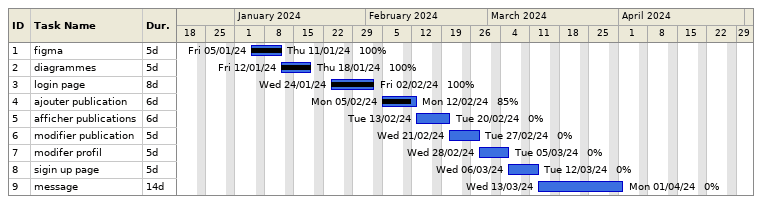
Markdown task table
| ID | Task | Duration | Start | Finish | % complete |
|---|---|---|---|---|---|
| 1 | figma | 5d | 2024-01-05 | 2024-01-11 | 100 |
| 2 | diagrammes | 5d | 2024-01-12 | 2024-01-18 | 100 |
| 3 | login page | 8d | 2024-01-24 | 2024-02-02 | 100 |
| 4 | ajouter publication | 6d | 2024-02-05 | 2024-02-12 | 85 |
| 5 | afficher publications | 6d | 2024-02-13 | 2024-02-20 | 0 |
| 6 | modifier publication | 5d | 2024-02-21 | 2024-02-27 | 0 |
| 7 | modifer profil | 5d | 2024-02-28 | 2024-03-05 | 0 |
| 8 | sigin up page | 5d | 2024-03-06 | 2024-03-12 | 0 |
| 9 | message | 14d | 2024-03-13 | 2024-04-01 | 0 |
